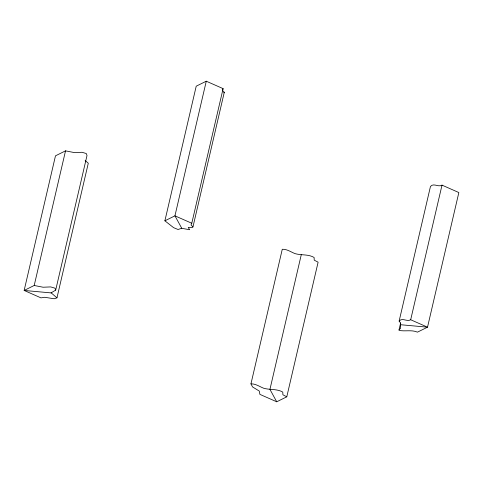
<?xml version="1.0" encoding="UTF-8"?>
<svg xmlns="http://www.w3.org/2000/svg" width="483" height="483" viewBox="0 0 483 483"><rect width="100%" height="100%" fill="white"/><g stroke="black" fill="none" stroke-linecap="round" stroke-linejoin="round"><path stroke-width="0.72" d="M399.079 329.654L398.994 330.336C404.923 331.7 411.558 329.557 417.469 332.147L427.521 327.172L458.85 192.548L442.011 185.128C438.389 187.519 433.589 182.628 430.462 186.468L399.133 321.092L400.588 323.018L400.649 328.174L399.079 329.654L400.612 323.067M65.531 150.853L55.479 155.828L24.15 290.452L34.202 285.477L65.531 150.853L74.412 152.604L82.019 152.284L86.282 153.534L87.012 155.496L55.684 290.12L51.059 292.903M56.958 297.848L51.228 292.915L24.15 290.452L40.989 297.872L44.611 297.28L54.217 298.76L56.958 297.848L88.286 163.224L85.159 160.531M181.735 228.236L178.058 229.497L173.602 227.668L164.89 220.809L196.219 86.185L206.271 81.21L223.11 88.631L191.781 223.255L191.045 224.951L192.959 226.907L192.445 227.402L188.243 227.445L189.638 229.721L181.777 228.32L174.943 215.835L206.271 81.21M192.959 226.907L224.287 92.277L222.373 90.327L223.11 88.631M250.949 383.882L282.277 249.258C286.932 249.005 290.851 251.981 295.004 253.617C301.277 255.453 308.305 254.04 314.107 257.463L314.222 260.15L318.11 262.191L286.781 396.815L276.729 401.79L259.89 394.37L259.286 391.067L252.573 386.949L250.949 383.882C255.604 383.629 259.522 386.605 263.676 388.241C269.949 390.077 276.976 388.664 282.778 392.087L282.893 394.774L286.781 396.815M301.265 254.764L269.937 389.389L276.729 401.79M399.133 321.092C402.261 317.253 407.06 322.143 410.683 319.752L442.011 185.128M223.774 92.778L224.287 92.277M164.89 220.809L174.943 215.835L191.781 223.255M400.618 324.727L427.521 327.172L410.683 319.752M34.202 285.477L43.084 287.228L50.691 286.914L54.953 288.164L55.684 290.12"/></g></svg>
